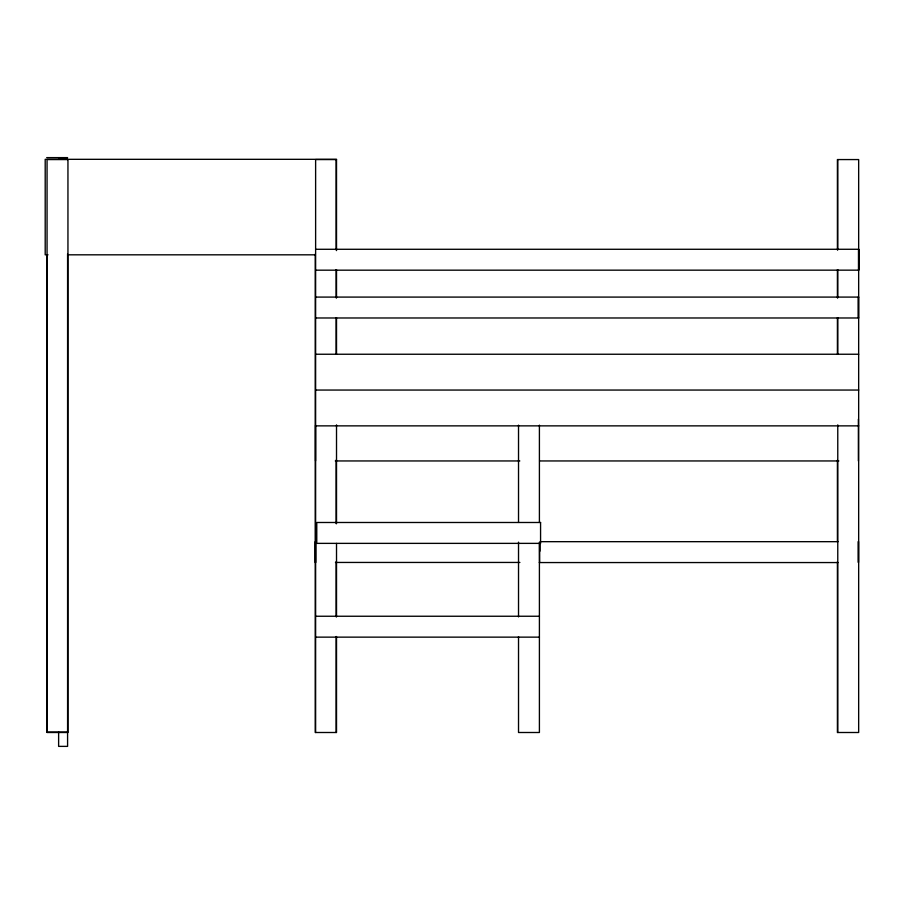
<?xml version="1.0" encoding="UTF-8"?>
<svg xmlns="http://www.w3.org/2000/svg" width="904" height="904" viewBox="0 0 904 904"><rect width="100%" height="100%" fill="white"/><g stroke="black" fill="none" stroke-linecap="round" stroke-linejoin="round"><path stroke-width="1.36" d="M46.692 157.624L67.585 157.624M58.624 159.115L67.585 159.115M336.514 159.567L315.62 159.567L315.62 732.5M315.62 249.289L858.8 249.278L858.8 270.16L315.62 270.183M48.014 254.815L45.2 254.815L45.2 159.319L336.514 159.319L336.514 250.6M67.721 254.815L315.406 254.815M858.303 297.02L858.303 317.903M315.62 297.088L858.687 297.088M315.62 317.982L858.687 317.982M315.62 354.244L858.687 354.244M315.62 390.053L858.687 390.053M315.62 425.863L858.687 425.863M335.294 460.95L519.811 460.95M539.564 460.95L838.855 460.95M858.303 541.519L858.303 562.412M315.756 541.564L315.756 562.446M540.694 541.677L838.076 541.677M335.463 562.446L519.902 562.446M539.292 562.559L838.076 562.559M315.62 616.245L539.428 616.245M315.62 637.139L539.428 637.139M67.585 732.059L46.692 732.059L46.692 255.018M858.506 249.278L858.506 270.16M858.506 297.02L858.506 317.903M858.382 419.173L858.382 460.95M858.506 541.519L858.506 562.412M837.771 159.567L837.771 249.877M837.771 269.629L837.771 297.857M837.771 317.62L837.771 354.3M837.771 424.869L837.771 732.5M837.409 249.877L837.409 159.567L858.664 159.567L858.664 732.5L837.409 732.5L837.409 561.746M837.409 269.629L837.409 297.857M837.409 317.62L837.409 354.3M837.409 460.147L837.409 541.993M539.891 542.242L539.891 551.191M539.564 542.954L539.609 562.446M539.405 425.151L539.405 522.433M539.405 542.163L539.405 732.5L518.523 732.5L518.523 636.631M518.523 425.151L518.523 522.433M518.523 542.163L518.523 616.89M336.514 269.629L336.514 297.857M336.514 317.62L336.514 354.3M336.514 424.869L336.514 523.653M336.514 543.406L336.514 616.788M336.514 636.54L336.514 732.5L315.259 732.5L315.259 254.114M336.141 159.567L336.141 249.877M336.141 269.629L336.141 297.857M336.141 317.62L336.141 354.3M336.141 460.147L336.141 523.653M336.141 561.746L336.141 616.788M336.141 636.54L336.141 732.5M315.541 425.151L315.541 460.95M315.202 541.677L315.202 562.559M67.585 253.9L67.585 746.376L58.624 746.376L58.624 732.003M67.947 159.567L47.053 159.567L47.053 732.5L67.947 732.5L67.947 159.567M540.569 522.489L316.773 522.489L316.773 543.372L540.569 543.372L540.569 522.489"/></g></svg>
